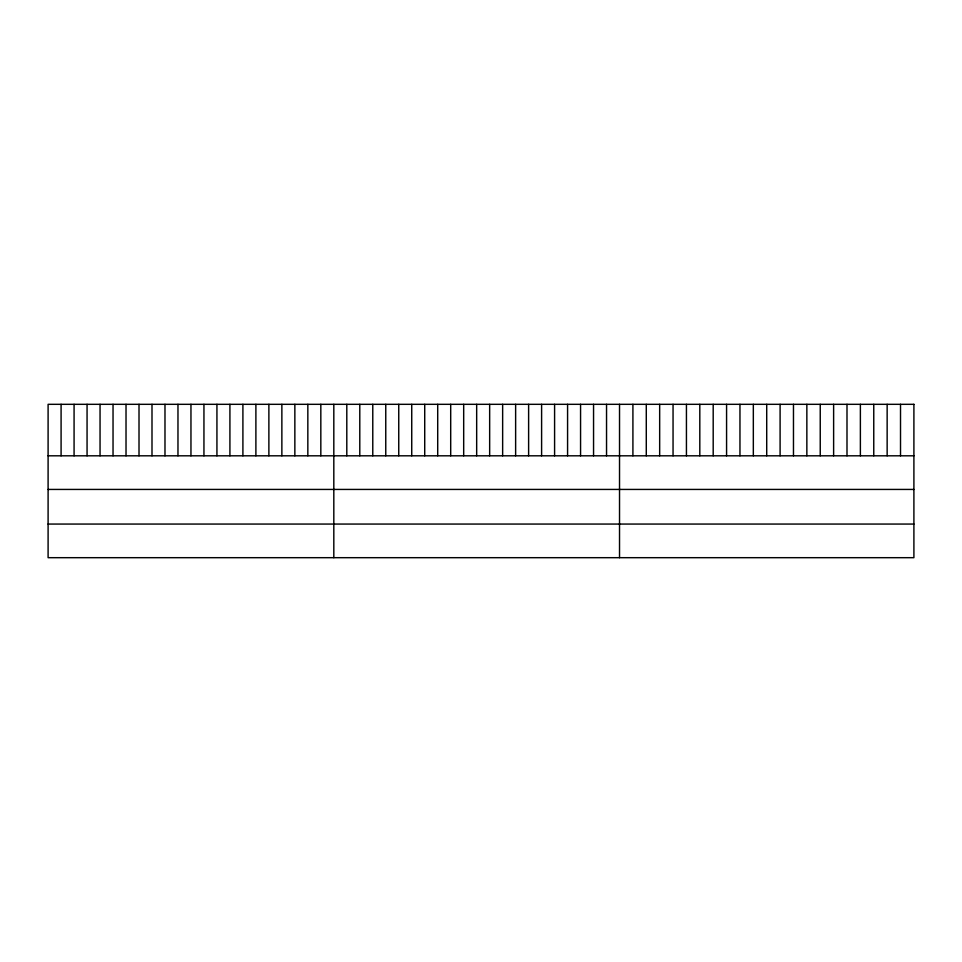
<?xml version="1.0" encoding="UTF-8"?>
<svg xmlns="http://www.w3.org/2000/svg" width="962" height="962" viewBox="0 0 962 962"><rect width="100%" height="100%" fill="white"/><g stroke="black" fill="none" stroke-linecap="round" stroke-linejoin="round"><path stroke-width="1.44" d="M48.1 455.808L913.9 455.808M48.1 489.43L913.9 489.43M48.1 524.062L913.9 524.062M900.516 404.317L900.516 455.808M887.144 404.317L887.144 455.808M873.761 404.317L873.761 455.808M860.377 404.317L860.377 455.808M846.993 404.317L846.993 455.808M833.621 404.317L833.621 455.808M820.237 404.317L820.237 455.808M806.853 404.317L806.853 455.808M793.47 404.317L793.47 455.808M780.098 404.317L780.098 455.808M766.714 404.317L766.714 455.808M753.33 404.317L753.33 455.808M739.958 404.317L739.958 455.808M726.575 404.317L726.575 455.808M713.191 404.317L713.191 455.808M699.807 404.317L699.807 455.808M686.435 404.317L686.435 455.808M673.051 404.317L673.051 455.808M659.667 404.317L659.667 455.808M646.284 404.317L646.284 455.808M632.912 404.317L632.912 455.808M619.528 404.317L619.528 557.683M606.541 404.317L606.541 455.808M593.554 404.317L593.554 455.808M580.567 404.317L580.567 455.808M567.58 404.317L567.58 455.808M554.593 404.317L554.593 455.808M541.606 404.317L541.606 455.808M528.619 404.317L528.619 455.808M515.632 404.317L515.632 455.808M502.645 404.317L502.645 455.808M489.658 404.317L489.658 455.808M476.671 404.317L476.671 455.808M463.684 404.317L463.684 455.808M450.697 404.317L450.697 455.808M437.71 404.317L437.71 455.808M424.723 404.317L424.723 455.808M411.736 404.317L411.736 455.808M398.749 404.317L398.749 455.808M385.762 404.317L385.762 455.808M372.775 404.317L372.775 455.808M359.788 404.317L359.788 455.808M346.801 404.317L346.801 455.808M333.814 404.317L333.814 557.683M320.827 404.317L320.827 455.808M307.84 404.317L307.84 455.808M294.853 404.317L294.853 455.808M281.866 404.317L281.866 455.808M268.879 404.317L268.879 455.808M255.892 404.317L255.892 455.808M242.905 404.317L242.905 455.808M229.918 404.317L229.918 455.808M216.931 404.317L216.931 455.808M203.944 404.317L203.944 455.808M190.957 404.317L190.957 455.808M177.97 404.317L177.97 455.808M164.983 404.317L164.983 455.808M151.996 404.317L151.996 455.808M139.009 404.317L139.009 455.808M126.022 404.317L126.022 455.808M113.035 404.317L113.035 455.808M100.048 404.317L100.048 455.808M87.061 404.317L87.061 455.808M74.074 404.317L74.074 455.808M61.087 404.317L61.087 455.808M913.9 404.317L48.1 404.317L48.1 557.683L913.9 557.683L913.9 404.317"/></g></svg>
